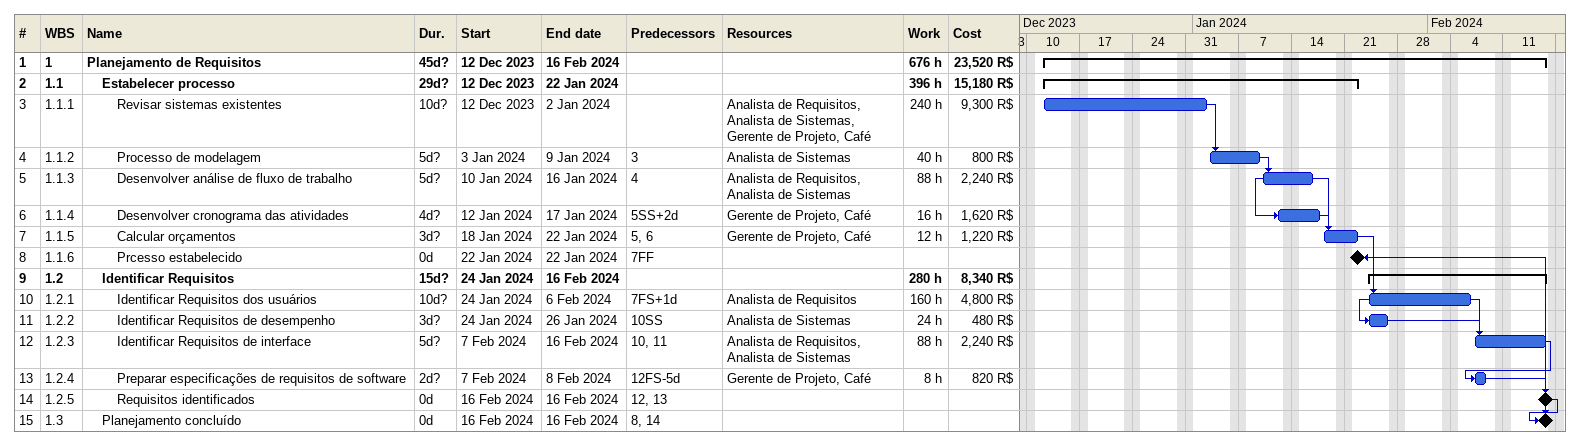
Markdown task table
| ID | WBS | Task | Duration | Start | Finish | Predecessors | Resources | Work (h) | Cost (R$) |
|---|---|---|---|---|---|---|---|---|---|
| 1 | 1 | **Planejamento de Requisitos** | 45d? | 2023-12-12 | 2024-02-16 |  |  | 676 | 23520 |
| 2 | 1.1 | **Estabelecer processo** | 29d? | 2023-12-12 | 2024-01-22 |  |  | 396 | 15180 |
| 3 | 1.1.1 | Revisar sistemas existentes | 10d? | 2023-12-12 | 2024-01-02 |  | Analista de Requisitos, Analista de Sistemas, Gerente de Projeto, Café | 240 | 9300 |
| 4 | 1.1.2 | Processo de modelagem | 5d? | 2024-01-03 | 2024-01-09 | 3 | Analista de Sistemas | 40 | 800 |
| 5 | 1.1.3 | Desenvolver análise de fluxo de trabalho | 5d? | 2024-01-10 | 2024-01-16 | 4 | Analista de Requisitos, Analista de Sistemas | 88 | 2240 |
| 6 | 1.1.4 | Desenvolver cronograma das atividades | 4d? | 2024-01-12 | 2024-01-17 | 5SS+2d | Gerente de Projeto, Café | 16 | 1620 |
| 7 | 1.1.5 | Calcular orçamentos | 3d? | 2024-01-18 | 2024-01-22 | 5, 6 | Gerente de Projeto, Café | 12 | 1220 |
| 8 | 1.1.6 | Prcesso estabelecido | 0d | 2024-01-22 | 2024-01-22 | 7FF |  |  |  |
| 9 | 1.2 | **Identificar Requisitos** | 15d? | 2024-01-24 | 2024-02-16 |  |  | 280 | 8340 |
| 10 | 1.2.1 | Identificar Requisitos dos usuários | 10d? | 2024-01-24 | 2024-02-06 | 7FS+1d | Analista de Requisitos | 160 | 4800 |
| 11 | 1.2.2 | Identificar Requisitos de desempenho | 3d? | 2024-01-24 | 2024-01-26 | 10SS | Analista de Sistemas | 24 | 480 |
| 12 | 1.2.3 | Identificar Requisitos de interface | 5d? | 2024-02-07 | 2024-02-16 | 10, 11 | Analista de Requisitos, Analista de Sistemas | 88 | 2240 |
| 13 | 1.2.4 | Preparar especificações de requisitos de software | 2d? | 2024-02-07 | 2024-02-08 | 12FS-5d | Gerente de Projeto, Café | 8 | 820 |
| 14 | 1.2.5 | Requisitos identificados | 0d | 2024-02-16 | 2024-02-16 | 12, 13 |  |  |  |
| 15 | 1.3 | Planejamento concluído | 0d | 2024-02-16 | 2024-02-16 | 8, 14 |  |  |  |
